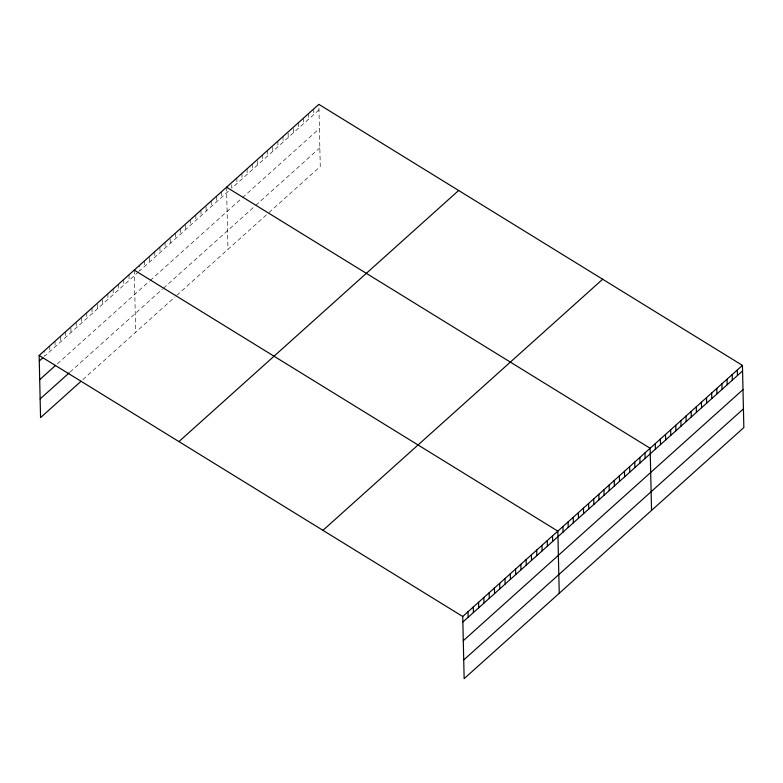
<?xml version="1.0" encoding="UTF-8"?>
<svg xmlns="http://www.w3.org/2000/svg" width="783" height="783" viewBox="0 0 783 783"><rect width="100%" height="100%" fill="white"/><g stroke="black" fill="none" stroke-linecap="round" stroke-linejoin="round"><path stroke-width="0.59" stroke-dasharray="3.92 2.94" d="M138.65 271.779L44.562 356.255L44.435 350.706M228.391 191.218L139.501 271.016L139.384 265.476M318.984 109.884L231.807 188.145L231.68 182.605M57.316 363.87L149.328 281.254M150.189 280.49L241.634 198.393M242.485 197.629L319.415 128.569M70.078 372.052L162.59 288.996M163.441 288.232L254.896 206.135M255.747 205.371L319.846 147.821M82.832 379.667L174.981 296.943M176.684 295.406L267.277 214.082M268.99 212.545L320.267 166.505L318.857 104.345M313.729 108.945L313.856 114.494M308.6 113.555L308.727 119.094M303.481 118.155L303.598 123.694M298.352 122.765L298.47 128.304M293.243 128.471L293.351 132.904M288.115 133.071L288.222 137.505M282.966 136.575L283.094 142.114M277.838 141.175L277.965 146.715M272.729 146.891L272.836 151.325M267.58 150.385L267.708 155.925M262.452 154.985L262.579 160.525M257.353 160.701L257.45 165.135M252.195 164.195L252.322 169.735M247.066 168.795L247.193 174.335M241.937 173.395L242.064 178.945M236.809 178.005L236.936 183.545M226.551 187.206L227.97 249.376M221.432 191.815L221.55 197.355M216.304 196.416L216.421 201.955M211.175 201.025L211.302 206.565M206.066 206.732L206.174 211.165M200.918 210.226L201.045 215.775M195.789 214.836L195.916 220.375M190.661 219.436L190.788 224.975M185.561 225.152L185.659 229.585M180.403 228.646L180.53 234.186M175.275 233.246L175.402 238.786M170.175 238.962L170.273 243.396M165.017 242.456L165.144 247.996M159.889 247.056L160.016 252.596M154.76 251.656L154.887 257.206M149.661 257.372L149.759 261.806M144.512 260.866L144.63 266.406M134.255 270.076L135.665 332.237M128.97 274.823L129.097 280.363M123.685 279.56L123.812 285.1M118.399 284.307L118.527 289.847M113.114 289.044L113.241 294.594M107.839 293.791L107.956 299.331M102.573 299.644L102.681 304.078M97.298 304.381L97.395 308.815M91.983 308.022L92.11 313.562M86.698 312.76L86.825 318.309M81.422 317.506L81.54 323.046M76.137 322.253L76.264 327.793M70.871 328.097L70.979 332.53M65.566 331.738L65.694 337.277M60.281 336.475L60.408 342.024M54.996 341.222L55.123 346.761M49.72 345.969L49.838 351.508"/><path stroke-width="1.17" d="M81.07 381.252L40.559 417.613L39.15 355.453L318.857 104.345L742.441 365.387L743.85 427.547L464.143 678.655L462.733 616.495L742.441 365.387M39.277 360.992L42.801 357.831M39.698 379.677L55.554 365.446M40.139 398.929L69.198 372.845M178.935 441.592L458.642 190.484M322.948 530.345L602.656 279.247M462.851 622.035L742.568 370.927M463.282 640.719L742.989 389.611M463.712 659.971L743.429 408.863M226.551 187.206L650.135 448.248L651.544 510.418M134.255 270.076L557.829 531.119L559.238 593.279M39.15 355.453L462.733 616.495M737.312 369.987L737.439 375.537M732.183 374.597L732.311 380.137M727.055 379.197L727.182 384.737M721.926 383.797L722.053 389.347M716.797 388.407L716.925 393.947M711.669 393.007L711.796 398.547M706.54 397.607L706.667 403.157M701.411 402.217L701.539 407.757M696.283 406.817L696.41 412.357M691.164 411.427L691.281 416.967M686.035 416.027L686.153 421.567M680.907 420.628L681.024 426.177M675.778 425.238L675.905 430.777M670.649 429.838L670.777 435.377M665.521 434.438L665.648 439.987M660.392 439.048L660.519 444.587M655.263 443.648L655.391 449.188M645.006 452.858L645.133 458.398M639.877 457.458L640.005 462.998M634.749 462.058L634.876 467.608M629.62 466.668L629.747 472.208M624.491 471.268L624.619 476.808M619.363 475.878L619.49 481.418M614.234 480.478L614.361 486.018M609.115 485.078L609.233 490.628M603.987 489.688L604.104 495.228M598.858 494.288L598.985 499.828M593.729 498.888L593.857 504.438M588.601 503.498L588.728 509.038M583.472 508.098L583.599 513.638M578.343 512.699L578.471 518.248M573.215 517.309L573.342 522.848M568.086 521.909L568.213 527.448M562.957 526.509L563.085 532.058M552.544 535.856L552.671 541.405M547.268 540.603L547.386 546.143M541.983 545.35L542.11 550.889M536.698 550.087L536.825 555.636M531.412 554.834L531.54 560.374M526.127 559.571L526.254 565.12M520.842 564.318L520.969 569.858M515.566 569.065L515.694 574.605M510.281 573.802L510.408 579.351M504.996 578.549L505.123 584.089M499.711 583.296L499.838 588.836M494.425 588.033L494.553 593.573M489.15 592.78L489.267 598.32M483.865 597.517L483.992 603.067M478.579 602.264L478.707 607.804M473.294 607.011L473.421 612.551M468.009 611.748L468.136 617.288"/></g></svg>
